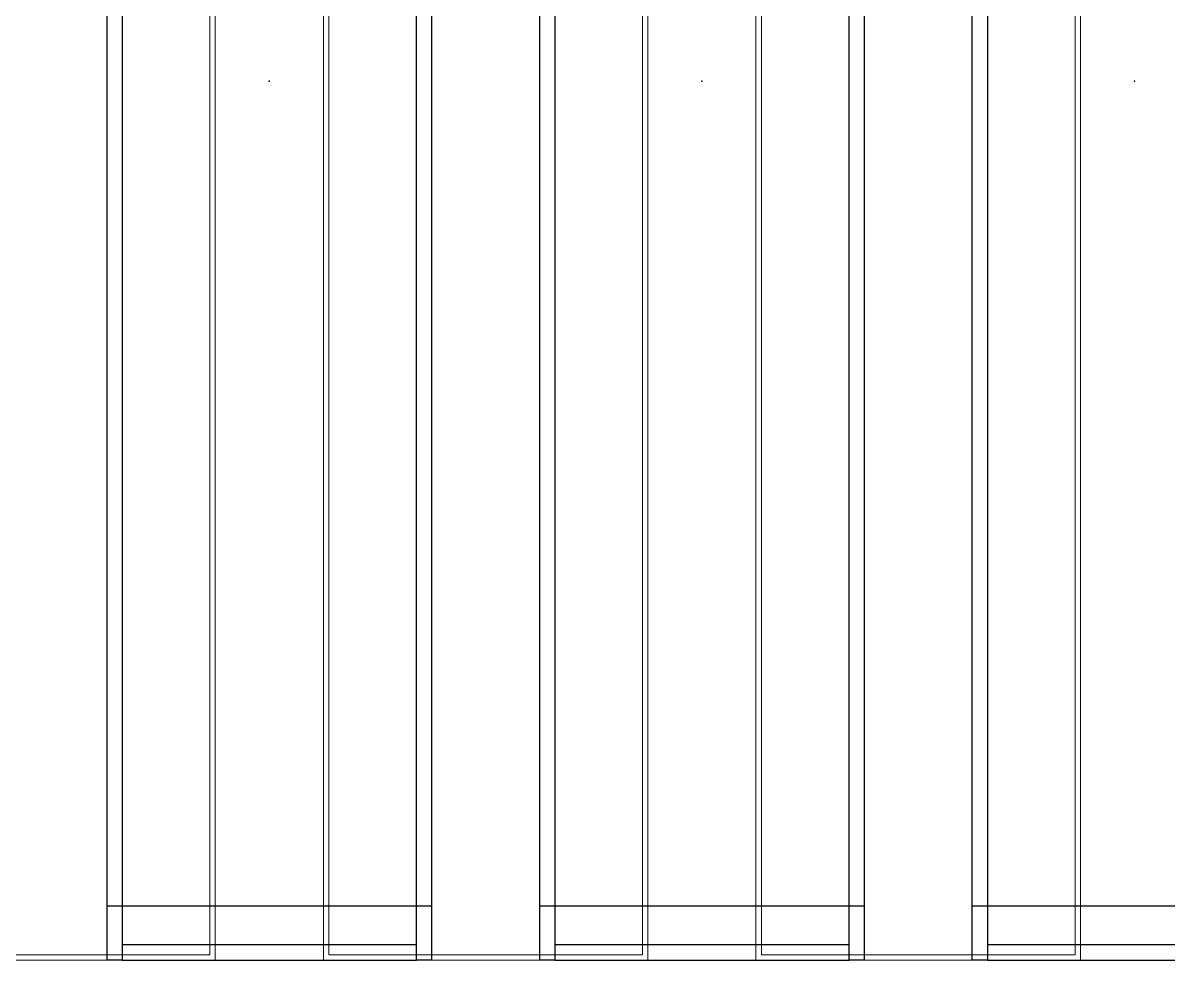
# Model space of a CAD drawing. Header units: millimetres. Extents: x 813027 to 1148939, y -931049 to -10.
# Drawn here: x 910712 to 911771, y -109560 to -108694 of the extents above; entities that cross this region are included whole.
import ezdxf

# ---------------------------------------------------------------- set-up
doc = ezdxf.new("R2010")
doc.units = ezdxf.units.MM
doc.layers.add('A-GLAZ-CURT', color=2, linetype='Continuous', lineweight=9)
doc.layers.add('A11_ALU.SOLID SHEET', color=7, linetype='Continuous')

# ---------------------------------------------------------------- blocks, each defined once
blk = doc.blocks.new('DPA_CP_Metal Ceiling Panel - Vertical Panel with Gap-V8-4160 - LOWER PLATFORM LEVEL - REFLECTED CEILING GENERAL PLAN')
at = {"layer": 'A-GLAZ-CURT'}
for p, q in [((911396.3, -107941.8), (911396.3, -109561.8)), ((911696.3, -107941.8), (911396.3, -107941.8)), ((911396.3, -109561.8), (911396.3, -107941.8)), ((911396.3, -107941.8), (911691.3, -107941.8)), ((911396.3, -107941.8), (911396.3, -109561.8)), ((911696.3, -107941.8), (911396.3, -107941.8)), ((911691.3, -107941.8), (911396.3, -107941.8)), ((911396.3, -107941.8), (911396.3, -109561.8)), ((911396.3, -109561.8), (911396.3, -107941.8)), ((911396.3, -107941.8), (911696.3, -107941.8)), ((911401.3, -109556.8), (911401.3, -107946.8)), ((911691.3, -107946.8), (911401.3, -107946.8)), ((911691.3, -107946.8), (911691.3, -109556.8)), ((911696.3, -107941.8), (911696.3, -109561.8)), ((911696.3, -107941.8), (911696.3, -109561.8)), ((911696.3, -109561.8), (911696.3, -107941.8)), ((911696.3, -109561.8), (911696.3, -107941.8)), ((911696.3, -107941.8), (911696.3, -109561.8)), ((911691.3, -109556.8), (911401.3, -109556.8)), ((911696.3, -109561.8), (911396.3, -109561.8)), ((911691.3, -109561.8), (911396.3, -109561.8)), ((911396.3, -109561.8), (911696.3, -109561.8)), ((911396.3, -109561.8), (911691.3, -109561.8)), ((911696.3, -109561.8), (911396.3, -109561.8))]:
    blk.add_line(p, q, dxfattribs=at)
blk = doc.blocks.new('DPA_CP_Metal Ceiling Panel - Vertical Panel with Gap-23421451-4160 - LOWER PLATFORM LEVEL - REFLECTED CEILING GENERAL PLAN')
at = {"layer": 'A-GLAZ-CURT'}
for p, q in [((914196.3, -107941.8), (914196.3, -109561.8)), ((914496.3, -107941.8), (914196.3, -107941.8)), ((914196.3, -109561.8), (914196.3, -107941.8)), ((914196.3, -107941.8), (914496.3, -107941.8)), ((914196.3, -107941.8), (914196.3, -109561.8)), ((914496.3, -107941.8), (914196.3, -107941.8)), ((914496.3, -107941.8), (914196.3, -107941.8)), ((914196.3, -107941.8), (914196.3, -109561.8)), ((914196.3, -109561.8), (914196.3, -107941.8)), ((914196.3, -107941.8), (914496.3, -107941.8)), ((914201.3, -109556.8), (914201.3, -107946.8)), ((914491.3, -107946.8), (914201.3, -107946.8)), ((914491.3, -107946.8), (914491.3, -109556.8)), ((914496.3, -107941.8), (914496.3, -109561.8)), ((914496.3, -107941.8), (914496.3, -109561.8)), ((914496.3, -109561.8), (914496.3, -107941.8)), ((914496.3, -109561.8), (914496.3, -107941.8)), ((914496.3, -107941.8), (914496.3, -109561.8)), ((914491.3, -109556.8), (914201.3, -109556.8)), ((914496.3, -109561.8), (914196.3, -109561.8)), ((914496.3, -109561.8), (914196.3, -109561.8)), ((914196.3, -109561.8), (914496.3, -109561.8)), ((914196.3, -109561.8), (914496.3, -109561.8)), ((914496.3, -109561.8), (914196.3, -109561.8))]:
    blk.add_line(p, q, dxfattribs=at)
blk = doc.blocks.new('C-2-PP21-AR-4160-01-B_20250829-084021_EXCL')
at = {"layer": 'A-GLAZ-CURT'}
for name, p in [('DPA_CP_Metal Ceiling Panel - Vertical Panel with Gap-23421451-4160 - LOWER PLATFORM LEVEL - REFLECTED CEILING GENERAL PLAN', (-1050696.3, 105341.8)), ('DPA_CP_Metal Ceiling Panel - Vertical Panel with Gap-23421451-4160 - LOWER PLATFORM LEVEL - REFLECTED CEILING GENERAL PLAN', (-1050296.3, 105341.8)), ('DPA_CP_Metal Ceiling Panel - Vertical Panel with Gap-V8-4160 - LOWER PLATFORM LEVEL - REFLECTED CEILING GENERAL PLAN', (-1047096.3, 105341.8))]:
    blk.add_blockref(name, p, dxfattribs=at)
blk = doc.blocks.new('*U514')
for p, q in [((-762.8, -1750), (-762.8, -1450)), ((-762.8, -2150), (-762.8, -1850)), ((-762.8, -2550), (-762.8, -2250))]:
    blk.add_line(p, q)
for p in [(0, -1600), (0, -2000), (0, -2400)]:
    blk.add_point(p)
at = {"layer": 'A11_ALU.SOLID SHEET', "color": 0}
for points in [[(-812.5, -1450), (812.5, -1450), (812.5, -1464), (-812.5, -1464)], [(-812.5, -1736), (-798.5, -1736), (-798.5, -1464), (-812.5, -1464)], [(-812.5, -1736), (812.5, -1736), (812.5, -1750), (-812.5, -1750)], [(-812.5, -1850), (812.5, -1850), (812.5, -1864), (-812.5, -1864)], [(-812.5, -2136), (-798.5, -2136), (-798.5, -1864), (-812.5, -1864)], [(-812.5, -2136), (812.5, -2136), (812.5, -2150), (-812.5, -2150)], [(-812.5, -2250), (812.5, -2250), (812.5, -2264), (-812.5, -2264)], [(-812.5, -2536), (-798.5, -2536), (-798.5, -2264), (-812.5, -2264)]]:
    blk.add_lwpolyline(points, close=True, dxfattribs=at)
blk = doc.blocks.new('C-2-PP21-AR-4160-01-B_20250829-084416_NEWCL')
at = {"rotation": 90}
blk.add_blockref('*U514', (-137750, -3407.5), dxfattribs=at)

msp = doc.modelspace()

# ---------------------------------------------------------------- block references
msp.add_blockref('C-2-PP21-AR-4160-01-B_20250829-084021_EXCL', (1047090, -105340))

# ---------------------------------------------------------------- next in the draw order: block references
msp.add_blockref('C-2-PP21-AR-4160-01-B_20250829-084416_NEWCL', (1047090, -105340))

doc.saveas('drawing.dxf')
